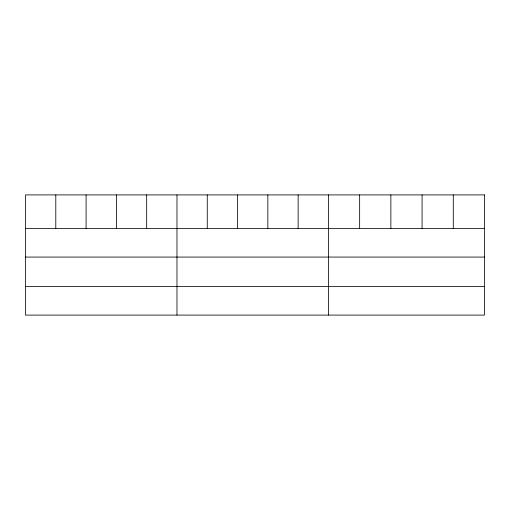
<?xml version="1.0" encoding="UTF-8"?>
<svg xmlns="http://www.w3.org/2000/svg" width="510" height="510" viewBox="0 0 510 510"><rect width="100%" height="100%" fill="white"/><g stroke="black" fill="none" stroke-linecap="round" stroke-linejoin="round"><path stroke-width="0.76" d="M25.5 228.486L484.5 228.486M25.5 257.072L484.5 257.072M25.5 286.518L484.5 286.518M453.288 194.903L453.288 228.486M422.076 194.903L422.076 228.486M390.864 194.903L390.864 228.486M359.652 194.903L359.652 228.486M328.44 194.903L328.44 315.097M298.146 194.903L298.146 228.486M267.852 194.903L267.852 228.486M237.558 194.903L237.558 228.486M207.264 194.903L207.264 228.486M176.97 194.903L176.97 315.097M146.676 194.903L146.676 228.486M116.382 194.903L116.382 228.486M86.088 194.903L86.088 228.486M55.794 194.903L55.794 228.486M484.5 194.903L25.5 194.903L25.5 315.097L484.5 315.097L484.5 194.903"/></g></svg>
